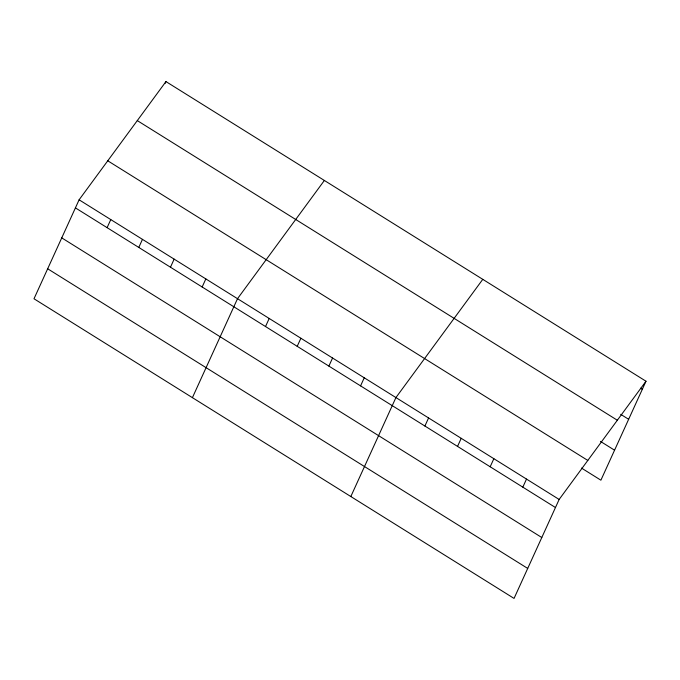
<?xml version="1.0" encoding="UTF-8"?>
<svg xmlns="http://www.w3.org/2000/svg" width="680" height="680" viewBox="0 0 680 680"><rect width="100%" height="100%" fill="white"/><g stroke="black" fill="none" stroke-linecap="round" stroke-linejoin="round"><path stroke-width="1.02" d="M79.101 199.809L34 298.775L514.046 598.417L559.147 499.452L646 381.225L165.954 81.583L79.101 199.809L559.147 499.452M165.138 83.377L165.954 81.583M107.1 227.664L110.781 219.589M138.788 247.435L142.469 239.36M170.468 267.214L174.148 259.139M202.156 286.994L205.836 278.919M192.415 397.655L237.516 298.69L324.368 180.464M265.514 326.545L269.195 318.469M297.202 346.324L300.883 338.249M328.882 366.095L332.562 358.02M360.57 385.875L364.25 377.8M350.829 496.536L395.93 397.57L482.783 279.344M424.898 426.028L428.578 417.953M457.538 446.403L461.219 438.328M490.178 466.777L493.858 458.702M522.827 487.152L526.507 479.077M646 381.225L600.899 480.19L581.494 468.078M640.552 388.203L642.319 389.3M620.712 414.341L628.652 419.296M137.292 120.598L617.338 420.24M600.448 441.388L614.567 450.202M107.763 160.794L587.809 460.437M75.421 207.885L555.466 507.526M61.753 237.881L541.798 537.523M47.668 268.778L527.714 568.429"/></g></svg>
